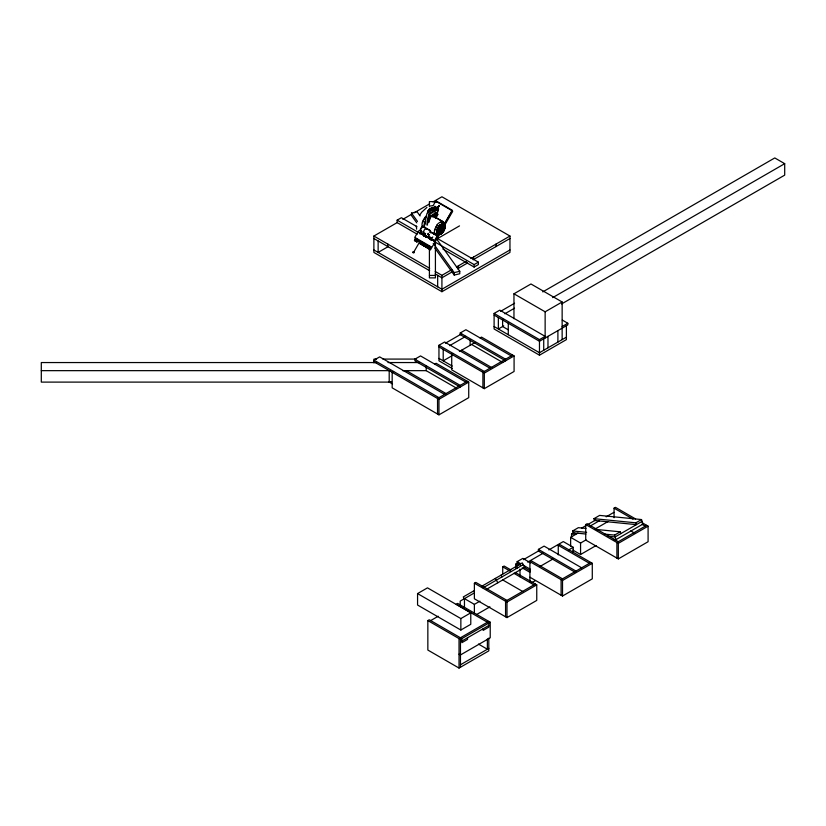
<?xml version="1.0" encoding="UTF-8"?>
<svg xmlns="http://www.w3.org/2000/svg" width="826" height="826" viewBox="0 0 826 826"><rect width="100%" height="100%" fill="white"/><g stroke="black" fill="none" stroke-linecap="round" stroke-linejoin="round"><path stroke-width="1.24" d="M423.325 226.778A1.704 0.981 -60 0 0 422.354 226.324A5.483 3.159 -60 0 0 419.918 230.526L419.98 230.95A1.373 0.795 -60 0 0 420.537 231.27L420.93 231.104A5.4 3.118 -60 0 0 421.208 230.826M438.647 232.891L438.214 233.397L438.307 232.818M438.596 233.066L438.162 233.262M428.343 221.492L428.746 221.378M429.097 236.391L431.895 238.332L432.803 236.928M437.315 212.963L437.419 213.986M440.413 230.103L440.981 229.184M436.624 215.421L437.367 214.874M436.809 230.908L440.289 224.879M436.913 230.186L439.7 225.343L441.931 224.135L436.995 232.695M444.791 227.945L441.332 233.448M428.952 222.4L428.993 222.091A29.901 17.263 -60 0 1 430.181 216.846L430.604 215.441L431.595 215.379A4.853 2.808 -60 0 0 434.104 213.913L435.715 212.117L435.323 214.295A27.041 15.611 -60 0 1 434.548 217.589M422.055 234.274L422.107 233.655M442.912 225.488L442.354 225.963M442.488 229.752L443.345 225.963M420.93 230.351L420.579 230.155A4.739 2.736 -60 0 1 420.816 229.483M434.703 208.73A9.406 5.431 -60 0 0 430.996 208.71L430.501 209.432M429.53 220.305A29.034 16.757 -60 0 1 430.274 217.207L430.656 215.916L431.626 215.792A5.524 3.19 -60 0 0 434.084 214.202L434.837 213.366L434.662 214.316A26.37 15.229 -60 0 1 433.908 217.537M436.603 215.132L436.809 215.689L437.253 215.194M442.922 225.715L441.755 229.329L442.55 229.783M427.796 234.316L428.178 233.324M428.054 234.47L428.426 233.469M435.591 217.785L438.162 209.246L429.427 214.275L428.498 217.981A40.061 23.128 -60 0 0 427.682 223.588M435.581 218.415L438.544 209.35A1.136 0.661 -60 0 0 437.852 208.575L429.076 213.717L427.847 217.981A40.732 23.52 -60 0 0 426.918 225.075L427.589 224.94M439.318 234.491A7.228 4.171 -60 0 1 435.767 234.625L435.003 233.799A7.228 4.171 -60 0 1 434.672 229.494L437.191 224.589A7.228 4.171 -60 0 1 441.084 221.946L443.314 222.308L444.636 224.796A5.999 3.459 -60 0 1 443.294 231.848A5.999 3.459 -60 0 1 437.739 234.347L437.109 233.665A5.999 3.459 -60 0 1 436.83 230.082L438.916 226.014A5.999 3.459 -60 0 1 442.147 223.825L444.636 224.796M437.326 229.101L437.119 229.742L439.422 225.756M442.354 225.725L442.891 225.591L442.333 225.901M434.91 208.854A9.406 5.431 -60 0 0 431.203 208.833L430.439 209.505L431.399 209.308A10.986 6.34 -60 0 1 434.404 209.721M451.646 211.239L451.502 210.331L451.646 211.239L444.13 224.269M424.874 246.499L425.834 244.424M425.276 221.192L424.874 221.967A7.93 4.574 -60 0 0 424.12 227.284M425.627 221.378L425.297 222.039A7.228 4.171 -60 0 0 425.06 228.059M441.621 220.883L441.745 221.038M443.996 224.114L443.51 221.926L442.488 221.523L443.149 223.784M443.51 231.053C445.214 229.029 445.885 223.701 442.044 224.032L437.119 233.015M443.593 231.104C446.164 226.272 441.022 234.791 443.593 231.104A5.71 3.294 -60 0 1 439.649 234.377L437.832 234.057L443.51 224.218L434.197 241.46M429.819 215.493L430.129 215.07M424.306 234.914L424.223 236.029L425.596 233.386M434.073 210.289A10.335 5.968 -60 0 0 427.951 211.435L428.818 209.463A10.057 5.813 -60 0 1 435.767 208.741M427.951 211.435L429.014 209.587A10.057 5.813 -60 0 1 435.24 208.286M414.776 237.392L418.545 230.857M433.01 205.798L435.529 201.441M435.87 202.133L436.231 201.513M421.405 234.068L421.766 233.448M421.776 234.285L422.169 233.686M423.294 234.997L425.793 236.938L426.051 236.381M413.568 252.426L420.011 241.254M423.335 235.513L423.635 234.997M423.48 235.668L423.738 235.049M425.566 236.876L425.979 236.339L425.214 236.102M430.377 237.785L429.685 238.982L430.325 237.733L431.007 238.125L430.222 239.292L430.976 238.105M429.85 239.075L430.604 237.919M430.676 237.96L430.067 239.189L430.862 238.043M431.275 240.428L431.224 238.91M436.861 230.547L440.113 225.106M431.564 239.943L431.926 239.323M438.616 234.367L444.44 224.992A5.71 3.294 -60 0 0 441.053 224.465L436.871 231.807L440.888 224.579M436.809 232.003L441.528 224.29L436.892 232.054M431.234 240.407L432.401 240.304M432.514 240.366L421.312 233.851A2.055 1.662 -47.9 0 1 419.133 232.602M437.037 232.973L442.447 224.063L437.181 233.18M433.165 240.428L420.424 233.077M442.684 224.011L437.233 233.438L437.728 233.964L443.386 224.166M443.469 224.207L442.85 224.001L437.336 233.541L438.678 234.408M442.994 224.011L437.16 233.304M437.532 233.758L443.211 224.114M443.645 224.269L437.914 234.109L437.284 233.448A5.71 3.294 -60 0 1 437.46 228.688L440 225.178M438.038 234.161L443.851 224.362M438.43 234.316L444.047 224.579M434.404 241.574L452.204 210.744L436.025 201.399M438.761 234.367L443.965 224.527M430.377 249.989L452.689 211.353M444.419 225.095L439.164 234.398L444.615 225.591L439.969 234.181M444.76 225.808L439.762 234.264M440.898 233.851L444.811 226.892L441.156 233.675M441.941 232.953L444.739 228.306L442.024 232.994M428.746 235.441L429.272 234.553L428.395 235.42M423.635 220.222L424.822 218.291M439.071 205.602C436.324 208.224 441.352 205.488 437.976 206.676M438.183 206.789L439.153 205.653M419.536 215.41L421.725 212.179L426.939 207.388M433.578 233.665L433.918 234.078M433.98 234.026L433.413 233.634M437.625 234.212L435.364 234.842L434.734 234.171L437.109 233.665M430.656 215.916C431.358 214.75 431.234 217.899 429.923 215.896M438.833 233.789L441.538 231.383M430.831 216.639L429.778 216.071L430.831 216.639A1.187 0.692 -60 0 0 430.284 217.073L430.17 217.135M441.177 227.821L441.869 228.224M423.428 235.575L424.327 235.544M428.033 212.84L436.149 207.584A1.136 0.661 -60 0 1 436.789 207.76M417.223 234.212L397.141 222.617L397.141 220.16L401.395 217.713L417.016 226.727M432.989 201.926L441.92 196.774L509.962 236.05L509.962 252.426L441.92 291.702L373.879 252.426L373.879 236.05L397.296 222.535M402.871 219.313L411.802 214.161M414.032 212.871L429.644 203.857M388.168 246.623L378.132 252.426L378.132 240.965M436.51 239.179L459.514 225.89M435.219 271.475L441.92 275.337L451.956 269.544M456.417 266.963L466.453 261.171M470.913 258.59L509.962 236.05M451.956 272.002L441.92 277.794L435.219 273.933M457.532 268.78L467.568 262.978M473.143 259.756L509.962 238.507M433.96 241.419L474.114 264.599L478.368 262.152L478.368 264.599L474.114 267.056L442.881 249.029M509.962 249.968L441.92 289.255L373.879 249.968M513.958 318.743L513.958 293.798L530.963 283.979L562.145 301.986L562.145 339.631M393.599 371.473L392.174 372.289L392.174 387.838L438.957 414.848L468.724 397.657L468.724 382.108L436.118 363.285L434.703 364.111M460.216 387.022L414.858 360.828L414.858 359.196L420.527 355.923L465.885 382.108M452.235 368.499L438.957 360.828L438.957 345.278L444.625 342.005L489.983 368.2M505.584 360.828L460.216 334.644L460.216 333.002L465.885 329.729L511.253 355.923M494.103 313.446L499.782 310.163L545.139 336.358L539.471 339.631L494.103 313.446L494.103 328.996L539.471 355.18L566.399 339.631L566.399 325.712M445.42 343.193L461.579 333.859M500.577 311.35L514.577 303.256M449.674 345.64L465.833 336.316M504.82 313.797L514.515 308.201M542.765 291.898L774.778 157.942L784.7 163.672L784.7 175.133L561.618 303.927M453.133 353.466L451.719 354.282L451.719 369.831L484.315 388.654L514.082 371.473L514.082 355.923L481.486 337.101L480.061 337.917M451.822 355.861L443.211 360.828L443.211 349.377M459.37 351.504L474.743 342.625M503.746 325.878L498.357 328.996L498.357 317.535M552.687 297.628L784.7 163.672M513.958 293.798L545.139 311.805L562.145 301.986M467.31 381.292L437.543 398.483L437.543 414.032M512.667 355.108L482.9 372.289L482.9 387.838M562.145 326.538L567.823 323.265L567.823 324.897L539.471 341.262L494.103 315.078M374.002 361.798L438.957 399.299L468.724 382.108M438.957 346.92L484.315 373.104L514.082 355.923M566.399 337.173L539.471 352.723L494.103 326.538M417.564 593.584L427.486 587.854L470.779 612.84L470.779 624.301L460.856 630.032L417.564 605.035L417.564 593.584L460.856 618.571L470.779 612.84M515.29 572.47L536.755 584.86L536.755 600.409L506.988 617.6L474.382 598.778L474.382 583.228L475.797 582.402L506.988 600.409M502.735 574.029L502.735 566.853L504.149 566.037L510.829 569.899M520.473 565.211L517.148 563.301L517.148 561.659L522.827 558.386L530.571 562.857M574.927 572.098L538.418 551.025L538.418 549.383L544.086 546.11L581.7 567.834M585.923 534.03L573.223 532.77L572.676 530.953L578.355 527.669L585.975 528.433M593.946 518.676L635.855 522.827L636.392 524.644L594.483 520.494L593.946 518.676L599.614 515.403L641.523 519.554L642.876 524.118L615.948 539.667L613.439 539.419M515.734 567.937L515.734 564.117L517.943 562.847M523.457 559.667L538.882 550.746M642.215 522.775L648.09 526.172L648.09 541.722L618.323 558.903L585.717 540.08L585.717 524.531L587.131 523.715L618.323 541.722M614.069 517.737L614.069 508.166L615.484 507.35L635.535 518.924M571.54 537.468L571.54 533.937L573.75 532.656M581.463 528.206L585.871 525.656M588.081 524.386L595.794 519.926M474.475 590.476L463.272 596.95L464.274 598.685M482.074 586.088L522.28 562.878L524.789 567.214L486.824 589.134M474.454 592.861L460.206 601.091L460.206 605.448M483.076 587.823L523.281 564.612M527.7 562.114L543.302 553.11M548.846 549.909L563.28 541.577L573.203 547.308L573.203 552.398M570.642 546.244L570.642 537.334L577.993 533.08M590.125 526.079L599.5 520.669M606.16 516.818L613.935 512.337M488.806 638.126L488.806 650.867L459.029 668.058L427.847 650.052L427.847 620.584L429.262 619.768L461.868 638.591L461.868 642.68L467.537 639.407L467.537 637.775M529.91 582.485L529.91 561.659L531.325 560.844L562.516 578.85M558.262 554.865L558.262 545.294L559.677 544.479L592.283 563.301L592.283 578.85L562.516 596.031L529.91 577.209M430.687 620.584L438.224 616.237M594.937 529.094L607.864 521.629M464.46 607.544L464.46 598.633L474.382 604.364L479.937 601.152M539.905 566.533L553.224 558.841M568.763 549.868L573.203 547.308M570.642 537.334L580.564 543.064L586.109 539.853M476.602 614.534L489.921 606.842M532.13 582.475L535.465 580.554M572.841 550.064L580.564 554.514L596.104 545.542M604.425 534.092L614.585 535.103L620.264 531.82L620.801 533.648M635.855 522.827L641.523 519.554M642.06 521.371L615.133 536.921L607.513 536.167M535.341 584.044L505.564 601.225L505.564 616.774M474.382 583.228L506.988 602.051L536.755 584.86M646.665 525.346L616.898 542.537L616.898 558.087M585.717 524.531L618.323 543.353L648.09 526.172M488.806 621.41L459.029 638.591L459.029 668.058M590.858 562.485L561.091 579.666L561.091 595.216M427.847 620.584L460.454 639.407L490.221 622.226L490.221 637.775L460.454 654.956L459.029 654.14M529.91 561.659L562.516 580.482L592.283 563.301M461.868 641.048L488.806 625.499M460.454 664.785L488.806 648.41M425.782 236.236L425.669 236.866M436.479 213.893L438.007 214.326L436.748 216.515L435.808 215.968M439.566 234.336L440.65 234.006L444.853 226.458M424.915 233.407L424.254 233.49A3.087 1.786 -60 0 1 423.676 233.159L423.821 230.929A3.624 2.086 -60 0 1 424.657 229.494L426.309 228.327A3.882 2.241 -60 0 1 427.114 228.792L422.354 226.314M430.315 209.432L431.203 209.184A10.986 6.34 -60 0 1 434.197 209.608M416.748 222.855L411.503 215.545L411.503 213.098L417.058 211.766L420.062 215.947M433.237 243.381L454.207 272.621L459.762 271.289L459.762 273.747L454.207 275.068L434.734 247.924M429.985 206.035L432.514 205.715M425.638 236.907L425.328 236.112M422.489 226.974L422.458 226.974A4.739 2.736 -60 0 0 421.9 227.615M435.416 201.627L429.406 201.627L429.406 206.717M429.406 275.419L435.416 275.419M376.542 359.083L374.002 359.083L374.002 362.903M382.913 359.083L416.015 359.083M376.542 362.552L41.3 362.552L41.3 382.108L391.441 382.108M388.003 362.552L419.763 362.552M41.3 370.657L390.151 370.657M402.706 370.657L426.195 370.657L456.272 388.014M389.201 370.575L389.201 382.035L391.669 382.056M596.135 529.435L620.264 531.82M572.676 530.953L586.646 532.336M571.54 533.937L575.794 534.35M434.672 229.494L436.83 230.082M438.823 205.498L439.081 205.684M435.57 227.119L437.574 228.11M438.255 206.583L438.658 206.81M436.386 201.121L452.545 210.444M437.408 207.739L438.079 208.121M436.51 212.612L437.305 213.067M434.672 216.825L443.51 221.926M432.545 215.782L442.488 221.523M430.429 216.691L430.274 217.207M442.653 225.704L443.417 225.994M441.6 231.425L440.805 230.96L438.399 233.541L438.895 233.83M439.442 230.826L440.134 231.228M440.165 234.109L444.729 225.932M436.933 232.529L437.243 233.345M426.753 228.482L430.491 230.64M428.105 229.514L429.685 230.423M432.339 232.571L434.528 233.841M430.356 231.641L434.734 234.171M429.881 231.683L435.364 234.842M429.892 232.333L430.842 232.87M437.088 238.322L478.368 262.152M419.928 230.526L423.914 232.839M397.141 220.16L418.338 232.405M429.344 238.776L430.583 239.499M562.289 320.065L567.823 323.265M415.333 237.702L431.317 246.933M373.879 236.05L429.644 268.254M373.879 238.507L429.644 270.711M508.124 329.719L502.611 326.538L502.611 318.898M460.216 333.002L505.584 359.196M471.563 344.463L502.745 362.469M461.641 350.193L491.707 367.56M438.957 345.278L484.315 371.473M438.957 358.381L452.235 366.042M414.858 359.196L460.216 385.381M406.351 370.657L446.35 393.744M444.625 394.384L379.671 356.884L374.002 360.157L438.957 397.657M614.069 508.166L633.005 519.1M641.916 524.242L645.251 526.172M389.201 382.035L392.515 383.945M630.775 530.901L635.225 533.472M558.262 545.294L589.444 563.301M538.418 549.383L576.032 571.107M517.148 561.659L520.473 563.58M522.682 564.86L530.426 569.331M523.787 567.132L530.426 570.962M515.734 564.117L517.861 565.345M522.197 567.844L529.91 572.304M502.735 566.853L510.53 571.355M513.875 573.285L533.916 584.86M502.735 579.955L522.786 591.53M490.221 622.226L457.614 603.403L456.2 604.219L488.806 623.041L488.806 627.13L483.127 630.403L483.127 628.772M478.471 644.084L487.381 649.236L487.381 638.942M436.758 225.178L438.554 226.51M427.92 212.643L427.052 213.201L426.133 217.001A40.732 23.52 -60 0 0 425.214 224.083M436.541 238.921L459.762 271.289M411.503 213.098L417.502 221.451M516.611 566.151L517.613 567.885M501.021 575.154L502.022 576.889M495.342 578.427L497.851 582.764M441.084 221.946L442.147 223.825M430.294 209.164L430.201 208.916A1.435 1.125 -87.6 0 0 429.912 208.524M614.585 535.103L615.948 539.667M416.634 229.163L416.304 226.004M618.323 543.353L618.323 558.903M580.564 543.064L580.564 554.514M562.516 580.482L562.516 596.031M557.901 330.627L557.901 342.088M547.979 336.358L547.979 347.818M545.139 311.805L545.139 337.989M543.725 338.815L543.725 350.265M539.471 339.631L539.471 355.18M519.988 569.114L519.988 576.755M508.279 323.265L508.279 334.716M506.988 602.051L506.988 617.6M495.91 244.166L495.91 246.623M484.315 373.104L484.315 388.654M474.382 604.364L474.382 613.274M474.114 264.599L474.114 267.056M473.525 257.092L473.525 259.54M470.139 340.188L470.139 345.278M460.856 618.571L460.856 630.032M460.454 639.407L460.454 667.232M458.533 265.745L458.533 268.202M454.207 272.621L454.207 275.068M441.92 275.337L441.92 291.702M438.957 399.299L438.957 414.848M437.666 275.337L437.666 286.798M435.416 239.798L435.416 277.877L429.406 277.877L429.406 248.616M426.195 365.742L426.195 370.657M387.931 244.166L387.931 246.623M427.744 211.311A10.335 5.968 -60 0 1 433.877 210.176M437.119 212.85A10.057 5.813 -60 0 1 437.016 214.202M436.396 216.309A1.27 0.733 -60 0 1 436.314 215.163M436.624 214.626A1.27 0.733 -60 0 1 437.656 214.12M431.296 215.576A7.93 4.574 -60 0 1 432.618 215.524M429.83 216.701A7.228 4.171 -60 0 1 432.349 216.164M444.078 223.123A7.228 4.171 -60 0 1 444.646 225.777M443.851 229.153A7.228 4.171 -60 0 1 441.9 232.343M422.127 226.128A7.93 4.574 -60 0 1 422.881 220.821L425.018 217.321A7.93 4.574 -60 0 1 426.402 215.947M422.736 222.607A7.228 4.171 -60 0 1 423.294 220.883M425.256 217.692A7.228 4.171 -60 0 1 426.505 216.443M426.113 229.008A1.859 1.074 -60 0 1 426.577 229.246M421.301 228.513A4.739 2.736 -60 0 1 421.683 227.904M422.375 227.48A4.739 2.736 -60 0 1 422.613 227.212M432.772 214.244A26.37 15.229 -60 0 1 432.669 214.698M432.566 215.163A26.37 15.229 -60 0 1 432.06 217.011M432.37 215.782A27.041 15.611 -60 0 1 432.101 216.732M433.681 209.226A1.032 0.599 -60 0 1 433.784 210.217M434.218 206.479A2.055 1.662 -72.1 0 1 436.324 207.698M412.597 252.271C414.063 254.614 415.395 250.546 412.597 252.271M420.093 232.488L433.65 240.314L420.093 232.488M438.585 229.68L437.966 233.293L439.246 230.062L438.585 229.68M430.47 237.816L429.819 239.055L430.47 237.847M415.426 238.415L414.466 240.49L415.426 238.415M415.86 238.662L414.889 240.738L415.86 238.662M416.283 238.91L415.313 240.986L416.283 238.91M416.707 239.158L415.736 241.223L416.707 239.158M417.13 239.395L416.17 241.471L417.13 239.395M417.553 239.643L416.593 241.719L417.553 239.643M417.977 239.891L417.016 241.966L417.977 239.891M418.421 240.149L418.08 241.13L418.421 240.149M418.844 240.387L418.503 241.378L418.844 240.387M419.267 240.634L418.937 241.615L419.267 240.634M419.691 240.882L419.36 241.863L419.691 240.882M420.114 241.13L419.784 242.111L420.114 241.13M423.831 235.111L423.573 235.72L423.831 235.111M420.548 241.368L420.207 242.359L420.548 241.368M420.971 241.615L420 243.691L420.971 241.615M421.394 241.863L420.424 243.938L421.394 241.863M421.89 242.142L420.919 244.217L421.89 242.142M422.385 242.431L421.415 244.506L422.385 242.431M422.871 242.72L421.91 244.785L422.871 242.72M423.366 242.999L422.406 245.074L423.366 242.999M423.852 243.278L422.881 245.353L423.852 243.278M424.358 243.577L423.387 245.642L424.358 243.577M424.853 243.856L423.883 245.931L424.853 243.856M425.349 244.145L424.378 246.22L425.349 244.145M426.319 244.702L425.349 246.778L426.319 244.702M426.815 244.992L425.844 247.067L426.815 244.992M427.3 245.27L426.34 247.346L427.3 245.27M427.816 245.57L426.846 247.645L427.816 245.57M428.312 245.849L427.341 247.924L428.312 245.849M428.797 246.138L427.837 248.213L428.797 246.138M429.293 246.427L428.333 248.492L429.293 246.427M429.788 246.706L428.828 248.781L429.788 246.706M430.284 246.995L429.313 249.07L430.284 246.995M435.725 201.936L436.531 201.689L435.725 201.936M442.488 225.467L440.186 228.42L439.525 228.038L442.488 225.467"/></g></svg>
